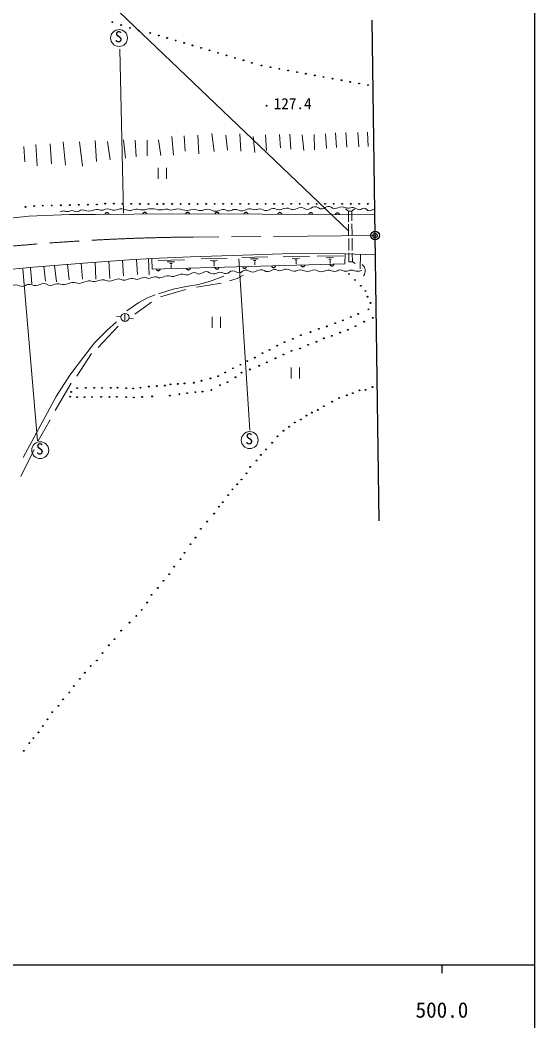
# Model space of a CAD drawing. Units: millimetres, scale not verified. Extents: x 40000 to 680000, y 20000 to 380000.
# Drawn here: x 518112 to 579000, y 198357 to 316829 of the extents above; entities that cross this region are included whole.
import ezdxf
from ezdxf.enums import TextEntityAlignment as Align

# ---------------------------------------------------------------- set-up
doc = ezdxf.new("R2010")
doc.units = ezdxf.units.MM
doc.header["$LTSCALE"] = 1000
doc.header["$PDMODE"] = 32
doc.header["$PDSIZE"] = 500
doc.linetypes.add('CHAIN', pattern=[18.5, 12, -1.5, 3.5, -1.5])
for name, color, linetype, lineweight in [('M-BGD', 7, 'Continuous', 13), ('M-BMK', 2, 'CHAIN', 13), ('M-BMK-SRVR', 3, 'Continuous', 25), ('M-STR-HTXT', 7, 'Continuous', 13), ('M-TTL-BAND', 7, 'Continuous', 25)]:
    doc.layers.add(name, color=color, linetype=linetype, lineweight=lineweight)
doc.layers.add('M-BMK-HTXT', color=7, linetype='Continuous')
doc.layers.add('M-OTRS', color=6, linetype='Continuous')
doc.styles.add('ＭＳ ゴシック', font='')
doc.styles.get('ＭＳ ゴシック').set_extended_font_data('MS Gothic')

msp = doc.modelspace()

# ---------------------------------------------------------------- linework, layer by layer
at = {"layer": 'M-BGD'}
for p, q in [((529893, 313398), (530335, 293957)), ((540795, 303411), (541062, 301251)), ((544096, 303367), (544214, 301307)), ((550028, 303330), (550130, 301559)), ((554250, 303365), (554351, 301613)), ((555424, 303488), (555525, 301730)), ((556654, 303504), (556753, 301774)), ((558060, 303522), (558157, 301823)), ((559192, 303536), (559289, 301863)), ((519977, 302110), (520124, 299560)), ((521678, 302184), (521815, 299794)), ((523206, 302406), (523484, 299664)), ((525140, 302400), (525504, 299522)), ((526994, 302567), (527136, 300097)), ((528460, 302469), (528752, 300278)), ((530342, 302650), (530597, 300484)), ((531730, 302627), (531845, 300623)), ((533139, 302625), (533161, 300770)), ((534504, 302638), (534741, 300812)), ((536045, 303054), (536249, 300843)), ((537515, 303128), (537620, 301291)), ((539127, 303208), (539256, 300973)), ((542431, 303211), (542630, 301412)), ((545676, 303060), (545857, 301133)), ((547135, 303239), (547242, 301388)), ((548802, 303262), (548892, 301693)), ((551454, 303221), (551662, 301372)), ((552883, 303281), (552936, 301471)), ((518559, 301840), (518663, 300037)), ((534457, 299337), (534457, 298037)), ((535432, 298037), (535432, 299337)), ((519161, 293597), (523956, 293817)), ((523956, 293817), (527047, 293817)), ((527047, 293817), (536127, 293870)), ((536127, 293870), (546736, 293838)), ((546736, 293838), (560066, 293781)), ((556956, 294194), (556615, 294489)), ((556962, 292959), (556956, 294194)), ((556956, 294194), (557339, 294194)), ((557339, 294194), (557654, 294468)), ((557339, 294194), (557353, 293057)), ((514745, 293155), (519161, 293597)), ((556971, 291347), (556964, 292653)), ((557358, 292711), (557374, 291410)), ((556980, 289543), (556973, 290952)), ((557378, 291029), (557396, 289550)), ((544462, 289012), (550308, 289201)), ((550308, 289201), (556554, 289159)), ((556554, 289159), (556500, 287958)), ((556554, 289159), (560135, 289043)), ((556986, 288195), (556981, 289282)), ((557400, 289220), (557413, 288192)), ((558388, 289100), (558349, 287374)), ((519667, 287582), (526124, 288108)), ((523719, 287912), (523918, 286091)), ((525337, 288044), (525489, 286153)), ((526124, 288108), (531003, 288444)), ((526984, 288167), (527071, 286166)), ((528592, 288278), (528737, 286226)), ((530215, 288390), (530332, 286569)), ((531003, 288444), (533715, 288591)), ((531885, 288492), (532014, 286712)), ((533292, 288568), (533372, 286663)), ((533715, 288591), (538279, 288802)), ((533715, 288591), (533746, 287355)), ((533746, 287355), (556500, 287958)), ((534444, 288370), (537547, 288426)), ((535500, 288192), (536388, 288202)), ((535828, 288014), (536106, 288014)), ((535994, 287901), (535998, 287499)), ((538279, 288802), (544462, 289012)), ((539519, 288557), (542622, 288613)), ((540575, 288379), (541463, 288389)), ((540903, 288201), (541181, 288201)), ((541069, 288088), (541073, 287685)), ((543985, 288549), (545300, 268275)), ((544323, 288734), (547426, 288790)), ((545379, 288557), (546267, 288566)), ((545707, 288378), (545986, 288378)), ((545873, 288266), (545878, 287863)), ((549220, 288800), (552324, 288856)), ((550277, 288622), (551165, 288632)), ((550605, 288444), (550883, 288444)), ((550771, 288331), (550775, 287928)), ((553240, 288875), (556343, 288931)), ((554296, 288697), (555184, 288706)), ((554624, 288518), (554902, 288518)), ((554790, 288406), (554794, 288003)), ((556986, 288195), (557413, 288192)), ((557413, 288192), (557758, 288001)), ((514221, 287056), (519667, 287582)), ((518436, 287367), (520195, 267029)), ((519344, 287551), (519499, 285623)), ((520940, 287686), (521127, 285910)), ((522205, 287789), (522404, 285823)), ((537761, 285283), (539205, 285536)), ((541904, 285693), (538988, 285217)), ((539205, 285536), (540523, 285872)), ((540523, 285872), (542191, 286531)), ((543768, 286226), (542899, 285974)), ((544511, 286619), (543768, 286226)), ((534470, 284435), (536219, 284975)), ((537698, 284922), (534740, 284053)), ((536219, 284975), (537761, 285283)), ((530754, 282402), (532156, 283384)), ((533660, 283436), (531697, 282034)), ((532156, 283384), (533194, 283930)), ((533194, 283930), (534105, 284295)), ((530521, 282111), (530521, 281157)), ((528367, 280087), (529503, 281125)), ((530050, 281708), (529521, 281790)), ((531518, 281459), (530990, 281551)), ((540826, 281712), (540826, 280412)), ((541801, 280412), (541801, 281712)), ((526902, 278605), (528367, 280087)), ((529734, 280576), (527365, 278081)), ((525609, 276933), (526902, 278605)), ((526559, 277366), (524820, 274660)), ((524000, 274788), (525609, 276933)), ((550163, 275697), (550163, 274397)), ((551138, 274397), (551138, 275697)), ((524148, 273833), (522279, 270620)), ((522391, 272264), (524000, 274788)), ((518485, 265048), (522391, 272264)), ((521691, 269527), (520239, 267024)), ((519777, 266015), (518200, 262818))]:
    msp.add_line(p, q, dxfattribs=at)
at = {"layer": 'M-BGD', "lineweight": 25}
for centre in [(529022, 316575), (530069, 316238), (531117, 315901), (532164, 315565), (533506, 315293), (534509, 314999), (535511, 314706), (536513, 314412), (537515, 314118), (538518, 313825), (539520, 313531), (540522, 313237), (541524, 312944), (542527, 312650), (543529, 312356), (544531, 312063), (545534, 311769), (546673, 311439), (547721, 311245), (548770, 311052), (549818, 310858), (550866, 310664), (551915, 310470), (552963, 310277), (554012, 310083), (555060, 309889), (556108, 309695), (557157, 309502), (558205, 309308), (559254, 309114), (525052, 294953), (526118, 294977), (527184, 295002), (528175, 295101), (529200, 295092), (530225, 295082), (531250, 295073), (532274, 295063), (533299, 295054), (534324, 295044), (535091, 295060), (536097, 295061), (537102, 295062), (538108, 295063), (539113, 295063), (540119, 295064), (541124, 295065), (542130, 295066), (543135, 295067), (544141, 295068), (545146, 295069), (546152, 295070), (547157, 295071), (548162, 295072), (549168, 295073), (550173, 295074), (551179, 295075), (552184, 295075), (553190, 295076), (554195, 295077), (555201, 295078), (556206, 295079), (557212, 295080), (558217, 295081), (559223, 295082), (518767, 294707), (519777, 294819), (520789, 294856), (521854, 294880), (522920, 294905), (523986, 294929), (557008, 286772), (557723, 286057), (558417, 285363), (558942, 284753), (559195, 284080), (559552, 283344), (558080, 282040), (559300, 282587), (555367, 280947), (556272, 281283), (557239, 281683), (558811, 281121), (559818, 281588), (552444, 279895), (553454, 280274), (554379, 280568), (555956, 279832), (556861, 280169), (557794, 280601), (549396, 278695), (550383, 279096), (551330, 279538), (552180, 278386), (553183, 278753), (554043, 279159), (554968, 279454), (546770, 277405), (547620, 277797), (548513, 278288), (549270, 277237), (550209, 277671), (551234, 277944), (544162, 276040), (544985, 276461), (545863, 276872), (547303, 276311), (548324, 276795), (542377, 275106), (543293, 275601), (544302, 275087), (545274, 275479), (546377, 275909), (535897, 273713), (536760, 273755), (537559, 273818), (538652, 273902), (539557, 274134), (540639, 274414), (541555, 274685), (542639, 273975), (543583, 274545), (524163, 272809), (524857, 273250), (525887, 273292), (526876, 273292), (527801, 273292), (528852, 273292), (529631, 273313), (530661, 273250), (531481, 273208), (532369, 273314), (533332, 273440), (534278, 273503), (535218, 273559), (536949, 272535), (537874, 272661), (538842, 272767), (539683, 272851), (540732, 273031), (541760, 273601), (557466, 272662), (558257, 272996), (558977, 273052), (559781, 273387), (524034, 272246), (524857, 272199), (525738, 272199), (526618, 272212), (527693, 272233), (528703, 272208), (529560, 272229), (530661, 272199), (531560, 272148), (532554, 272220), (533731, 272283), (535834, 272367), (555022, 271648), (555859, 272093), (556750, 272416), (552604, 270361), (553312, 270681), (554038, 271123), (550599, 269198), (551325, 269545), (551970, 270009), (549274, 268221), (549937, 268694), (547918, 266801), (548549, 267558), (546593, 265350), (547192, 266012), (546088, 264688), (544890, 263173), (545331, 263930), (543785, 261880), (544290, 262448), (543218, 261281), (542082, 259767), (542713, 260587), (541073, 258410), (541609, 259230), (540252, 257464), (539495, 256612), (538265, 254783), (538865, 255571), (537571, 253773), (537098, 253016), (535742, 251249), (536341, 252133), (535079, 250461), (533660, 248789), (534417, 249609), (533155, 247874), (532492, 247022), (531041, 245508), (531862, 246297), (530064, 244562), (528612, 242827), (529275, 243553), (527855, 241912), (527193, 241029), (525773, 239578), (526467, 240367), (525174, 238852), (523944, 237244), (524480, 238001), (523218, 236423), (521925, 234909), (522651, 235666), (521357, 234058), (520285, 232512), (520821, 233269), (519212, 231250), (519685, 231818), (518550, 230335)]:
    msp.add_circle(centre, 50, dxfattribs=at)
at = {"layer": 'M-BGD'}
for centre, radius in [((529819, 314698), 1000), ((547265, 306682), 51.9), ((530521, 281634), 477), ((545267, 267109), 1000), ((520504, 265913), 1000)]:
    msp.add_circle(centre, radius, dxfattribs=at)
at = {"layer": 'M-BGD', "lineweight": 25}
for centre, start, end in [((528385, 293769), 13.01214, 167.65138), ((532861, 293795), 13.01214, 167.65138), ((537919, 293808), 12.51003, 167.14926), ((541399, 293798), 12.51003, 167.14926), ((544839, 293788), 12.51003, 167.14926), ((548843, 293773), 12.43448, 167.07371), ((552495, 293757), 12.43448, 167.07371), ((555646, 293744), 12.43448, 167.07371), ((554985, 287974), 194.19803, 348.83726), ((534456, 287430), 194.19803, 348.83726), ((538020, 287524), 194.19803, 348.83726), ((541399, 287614), 194.19803, 348.83726), ((544665, 287700), 194.19803, 348.83726), ((548086, 287791), 194.19803, 348.83726), ((551553, 287883), 194.19803, 348.83726)]:
    msp.add_arc(centre, 256, start, end, dxfattribs=at)
at = {"layer": 'M-BGD'}
msp.add_arc((558004, 287146), 934, 321.42777, 51.92117, dxfattribs=at)
for points, knots in [([(522869, 294140), (523017, 294197), (523082, 294216), (523224, 294227), (523406, 294242), (523503, 294150), (523685, 294152), (523896, 294156), (523998, 294284), (524208, 294283), (524458, 294282), (524582, 294133), (524832, 294140), (525087, 294147), (525193, 294346), (525448, 294358), (525751, 294372), (525906, 294196), (526209, 294202), (526593, 294210), (526787, 294391), (527171, 294408), (527415, 294418), (527545, 294302), (527788, 294314), (528032, 294327), (528152, 294454), (528396, 294464), (528747, 294478), (528932, 294298), (529284, 294314), (529623, 294330), (529795, 294489), (530134, 294492), (530509, 294495), (530694, 294271), (531069, 294277), (531361, 294282), (531506, 294427), (531798, 294445), (532124, 294466), (532303, 294349), (532630, 294352), (533003, 294355), (533201, 294491), (533574, 294501), (534037, 294514), (534288, 294353), (534751, 294352), (535043, 294351), (535199, 294472), (535490, 294455), (535664, 294444), (535745, 294342), (535920, 294333), (536255, 294317), (536434, 294469), (536770, 294464), (537210, 294458), (537443, 294278), (537883, 294286), (538205, 294293), (538374, 294439), (538696, 294427), (539016, 294414), (539180, 294246), (539500, 294268), (539767, 294285), (539895, 294428), (540163, 294445), (540625, 294475), (540860, 294161), (541322, 294193), (541629, 294214), (541773, 294385), (542079, 294408), (542388, 294430), (542545, 294224), (542855, 294240), (543119, 294253), (543245, 294403), (543509, 294417), (543870, 294437), (544055, 294208), (544416, 294230), (544729, 294249), (544869, 294456), (545182, 294473), (545444, 294487), (545584, 294366), (545846, 294370), (546068, 294374), (546185, 294464), (546407, 294464), (546761, 294464), (546942, 294241), (547295, 294277), (547591, 294308), (547717, 294508), (548014, 294529), (548319, 294552), (548475, 294366), (548781, 294370), (549118, 294375), (549285, 294559), (549622, 294567), (549940, 294574), (550099, 294378), (550416, 294389), (550790, 294402), (550968, 294630), (551342, 294632), (551661, 294634), (551808, 294389), (552127, 294408), (552458, 294427), (552581, 294705), (552912, 294735), (553296, 294770), (553482, 294429), (553865, 294473), (554141, 294505), (554233, 294750), (554510, 294772), (554828, 294799), (554968, 294533), (555286, 294520), (555644, 294506), (555824, 294718), (556183, 294716), (556460, 294715), (556598, 294573), (556875, 294557), (557124, 294544), (557261, 294650), (557510, 294632), (557831, 294609), (557967, 294325), (558286, 294361), (558484, 294383), (558555, 294548), (558754, 294567), (559051, 294596), (559149, 294200), (559445, 294240), (559636, 294265), (559746, 294326), (559894, 294445)], [0, 0, 0, 0, 1, 1, 1, 2, 2, 2, 3, 3, 3, 4, 4, 4, 5, 5, 5, 6, 6, 6, 7, 7, 7, 8, 8, 8, 9, 9, 9, 10, 10, 10, 11, 11, 11, 12, 12, 12, 13, 13, 13, 14, 14, 14, 15, 15, 15, 16, 16, 16, 17, 17, 17, 18, 18, 18, 19, 19, 19, 20, 20, 20, 21, 21, 21, 22, 22, 22, 23, 23, 23, 24, 24, 24, 25, 25, 25, 26, 26, 26, 27, 27, 27, 28, 28, 28, 29, 29, 29, 30, 30, 30, 31, 31, 31, 32, 32, 32, 33, 33, 33, 34, 34, 34, 35, 35, 35, 36, 36, 36, 37, 37, 37, 38, 38, 38, 39, 39, 39, 40, 40, 40, 41, 41, 41, 42, 42, 42, 43, 43, 43, 44, 44, 44, 45, 45, 45, 46, 46, 46, 47, 47, 47, 48, 48, 48, 49, 49, 49, 49]), ([(485726, 280486), (485896, 280607), (485980, 280648), (486160, 280710), (486466, 280815), (486672, 280656), (486987, 280724), (487323, 280796), (487433, 281037), (487759, 281145), (488135, 281269), (488388, 281132), (488768, 281243), (489015, 281315), (489124, 281434), (489371, 281509), (489744, 281622), (489993, 281479), (490366, 281593), (490584, 281660), (490681, 281764), (490899, 281831), (491272, 281947), (491525, 281801), (491894, 281930), (492144, 282017), (492246, 282156), (492497, 282238), (492878, 282363), (493137, 282206), (493521, 282322), (493804, 282408), (493921, 282570), (494208, 282645), (494563, 282737), (494794, 282558), (495147, 282659), (495460, 282748), (495579, 282941), (495890, 283037), (496299, 283163), (496585, 282938), (496984, 283093), (497220, 283185), (497296, 283347), (497530, 283444), (497937, 283612), (498233, 283422), (498652, 283556), (498953, 283652), (499078, 283817), (499381, 283906), (499744, 284013), (499990, 283855), (500348, 283977), (500667, 284085), (500772, 284305), (501091, 284411), (501476, 284539), (501734, 284333), (502129, 284425), (502354, 284478), (502450, 284599), (502676, 284649), (502975, 284716), (503156, 284621), (503461, 284649), (503785, 284680), (503949, 284809), (504274, 284832), (504669, 284859), (504891, 284699), (505283, 284748), (505651, 284793), (505811, 285024), (506181, 285056), (506478, 285082), (506642, 284917), (506938, 284958), (507201, 284994), (507308, 285162), (507569, 285210), (507952, 285281), (508182, 285048), (508564, 285126), (508831, 285181), (508941, 285342), (509209, 285393), (509571, 285461), (509783, 285262), (510148, 285308), (510466, 285349), (510616, 285503), (510933, 285547), (511287, 285595), (511493, 285413), (511845, 285477), (512096, 285522), (512198, 285675), (512448, 285729), (512732, 285791), (512911, 285608), (513191, 285687), (513391, 285744), (513450, 285907), (513653, 285953), (513941, 286019), (514101, 285801), (514396, 285813), (514642, 285823), (514778, 286010), (515013, 285939), (515303, 285853), (515249, 285471), (515532, 285365), (515820, 285257), (516010, 285425), (516317, 285407), (516501, 285396), (516595, 285305), (516780, 285308), (517088, 285315), (517243, 285472), (517551, 285477), (517918, 285482), (518112, 285257), (518476, 285308), (518708, 285341), (518806, 285482), (519037, 285519), (519418, 285578), (519634, 285377), (520018, 285407), (520389, 285435), (520572, 285639), (520944, 285631), (521250, 285625), (521394, 285427), (521701, 285421), (522005, 285414), (522154, 285580), (522458, 285603), (522808, 285629), (523005, 285503), (523355, 285533), (523743, 285565), (523934, 285742), (524322, 285771), (524642, 285795), (524817, 285626), (525136, 285659), (525565, 285703), (525772, 285907), (526201, 285953), (526491, 285985), (526653, 285842), (526944, 285869), (527298, 285903), (527472, 286073), (527827, 286094), (528146, 286112), (528308, 285912), (528627, 285925), (529065, 285943), (529282, 286163), (529720, 286178), (530027, 286188), (530184, 286015), (530491, 286023), (530789, 286031), (530923, 286226), (531220, 286248), (531524, 286270), (531688, 286106), (531991, 286136), (532315, 286168), (532465, 286355), (532790, 286374), (532999, 286386), (533101, 286238), (533309, 286248), (533602, 286262), (533746, 286407), (534038, 286430), (534282, 286449), (534411, 286299), (534655, 286318), (535008, 286345), (535173, 286530), (535524, 286570), (535820, 286604), (535985, 286456), (536281, 286486), (536617, 286521), (536773, 286699), (537109, 286738), (537452, 286779), (537649, 286641), (537992, 286682), (538291, 286718), (538420, 286923), (538721, 286935), (538944, 286944), (539044, 286758), (539268, 286766), (539603, 286779), (539745, 287046), (540081, 287047), (540446, 287047), (540613, 286788), (540978, 286781), (541289, 286774), (541438, 286971), (541749, 286977), (542035, 286982), (542180, 286794), (542464, 286823), (542804, 286856), (542936, 287130), (543277, 287145), (543592, 287159), (543735, 286874), (544048, 286907), (544326, 286936), (544417, 287172), (544693, 287215), (545097, 287278), (545310, 286967), (545717, 287005), (546050, 287036), (546197, 287248), (546530, 287271), (546896, 287297), (547075, 287033), (547441, 287047), (547754, 287059), (547885, 287300), (548198, 287313), (548453, 287324), (548574, 287144), (548829, 287145), (549141, 287147), (549288, 287358), (549600, 287355), (549971, 287352), (550141, 287092), (550512, 287089), (550809, 287086), (550957, 287253), (551255, 287257), (551580, 287262), (551742, 287080), (552068, 287075), (552403, 287070), (552574, 287255), (552909, 287243), (553228, 287232), (553375, 287021), (553694, 287019), (554022, 287016), (554180, 287213), (554507, 287229), (554835, 287246), (555006, 287060), (555334, 287075), (555584, 287087), (555702, 287233), (555951, 287243), (556221, 287254), (556355, 287089), (556624, 287089), (556893, 287089), (557029, 287222), (557297, 287229), (557582, 287237), (557728, 287075), (558012, 287089), (558213, 287099), (558304, 287118), (558517, 287187)], [0, 0, 0, 0, 1, 1, 1, 2, 2, 2, 3, 3, 3, 4, 4, 4, 5, 5, 5, 6, 6, 6, 7, 7, 7, 8, 8, 8, 9, 9, 9, 10, 10, 10, 11, 11, 11, 12, 12, 12, 13, 13, 13, 14, 14, 14, 15, 15, 15, 16, 16, 16, 17, 17, 17, 18, 18, 18, 19, 19, 19, 20, 20, 20, 21, 21, 21, 22, 22, 22, 23, 23, 23, 24, 24, 24, 25, 25, 25, 26, 26, 26, 27, 27, 27, 28, 28, 28, 29, 29, 29, 30, 30, 30, 31, 31, 31, 32, 32, 32, 33, 33, 33, 34, 34, 34, 35, 35, 35, 36, 36, 36, 37, 37, 37, 38, 38, 38, 39, 39, 39, 40, 40, 40, 41, 41, 41, 42, 42, 42, 43, 43, 43, 44, 44, 44, 45, 45, 45, 46, 46, 46, 47, 47, 47, 48, 48, 48, 49, 49, 49, 50, 50, 50, 51, 51, 51, 52, 52, 52, 53, 53, 53, 54, 54, 54, 55, 55, 55, 56, 56, 56, 57, 57, 57, 58, 58, 58, 59, 59, 59, 60, 60, 60, 61, 61, 61, 62, 62, 62, 63, 63, 63, 64, 64, 64, 65, 65, 65, 66, 66, 66, 67, 67, 67, 68, 68, 68, 69, 69, 69, 70, 70, 70, 71, 71, 71, 72, 72, 72, 73, 73, 73, 74, 74, 74, 75, 75, 75, 76, 76, 76, 77, 77, 77, 78, 78, 78, 79, 79, 79, 80, 80, 80, 81, 81, 81, 82, 82, 82, 83, 83, 83, 84, 84, 84, 85, 85, 85, 86, 86, 86, 87, 87, 87, 88, 88, 88, 89, 89, 89, 90, 90, 90, 91, 91, 91, 92, 92, 92, 93, 93, 93, 93])]:
    msp.add_open_spline(points, degree=3, knots=knots, dxfattribs=at)
at = {"layer": 'M-BMK'}
msp.add_line((560102, 291321), (538597, 291143), dxfattribs=at)
msp.add_arc((540727, 34851), 256300, 90.47604, 103.08851, dxfattribs=at)
at = {"layer": 'M-BMK-SRVR'}
for p, q in [((560102, 291321), (559733, 316796)), ((560591, 257549), (560102, 291321))]:
    msp.add_line(p, q, dxfattribs=at)
msp.add_circle((560102, 291321), 500, dxfattribs=at)
msp.add_point((560102, 291321), dxfattribs=at)
at = {"layer": 'M-OTRS'}
msp.add_point((560102, 291321), dxfattribs=at)
at = {"layer": 'M-STR-HTXT'}
msp.add_line((518657, 328516), (556968, 291897), dxfattribs=at)
at = {"layer": 'M-TTL-BAND'}
for p, q in [((579000, 20000), (579000, 370000)), ((40000, 205000), (579000, 205000)), ((568000, 205000), (568000, 204000))]:
    msp.add_line(p, q, dxfattribs=at)

# ---------------------------------------------------------------- texts
at = {"layer": 'M-BGD', "style": 'ＭＳ ゴシック'}
for p in [(529314, 313798), (544762, 266209), (519999, 265013)]:
    msp.add_text('S', height=1320, dxfattribs=at).set_placement(p, align=Align.BOTTOM_LEFT)
at = {"layer": 'M-BMK-HTXT', "style": 'ＭＳ ゴシック'}
msp.add_text('127.4', height=1320, dxfattribs=at).set_placement((548102, 305878), align=Align.BOTTOM_LEFT)
at = {"layer": 'M-TTL-BAND', "style": 'ＭＳ ゴシック'}
msp.add_text('500.0', height=1833, dxfattribs=at).set_placement((568000, 198195), align=Align.BOTTOM_CENTER)

doc.saveas('drawing.dxf')
